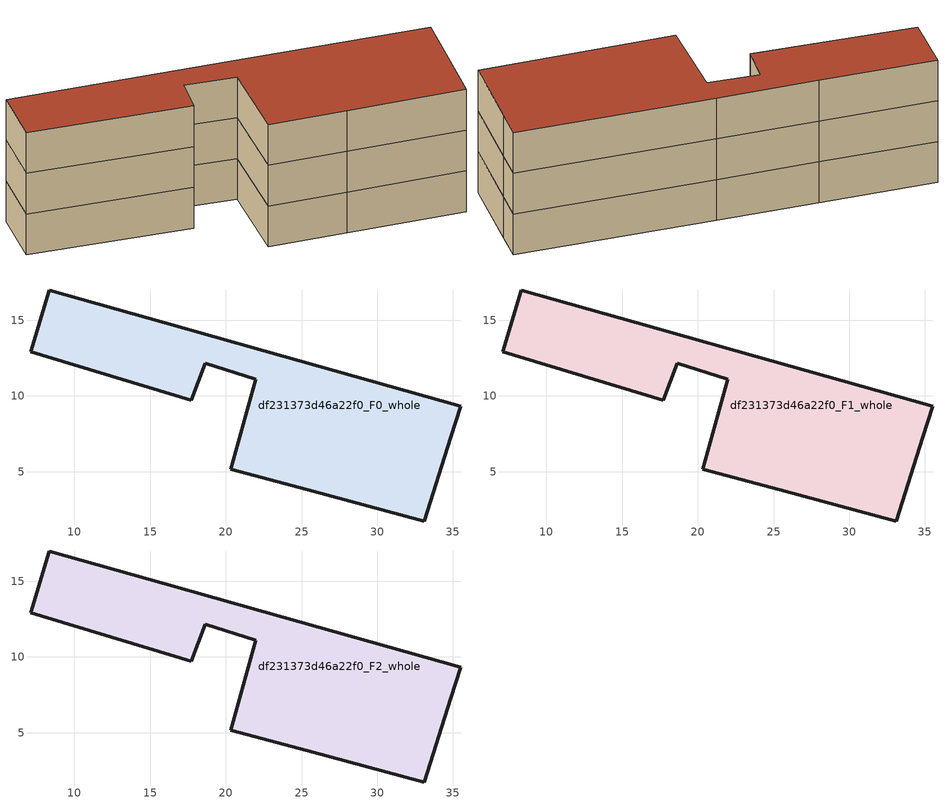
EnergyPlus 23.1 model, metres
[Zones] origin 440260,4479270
df231373d46a22f0_F0_whole
 floor ground (EU_floor_Construction): 35.52,9.31 34.86,7.25 33.09,1.74 25.41,3.79 20.32,5.16 21.97,11.09 18.63,12.14 17.72,9.71 7.11,12.91 8.34,16.99 15.96,14.83 22.52,12.99 z0
 wall outside (EU_wall_Construction): 33.09,1.74 34.86,7.25 35.52,9.31 22.52,12.99 15.96,14.83 8.34,16.99 7.11,12.91 17.72,9.71 18.63,12.14 21.97,11.09 20.32,5.16 25.41,3.79 33.09,1.74 z0:3
df231373d46a22f0_F1_whole
 floor to df231373d46a22f0_F0_whole (EU_floor_Construction): 35.52,9.31 34.86,7.25 33.09,1.74 25.41,3.79 20.32,5.16 21.97,11.09 18.63,12.14 17.72,9.71 7.11,12.91 8.34,16.99 15.96,14.83 22.52,12.99 z3
 wall outside (EU_wall_Construction): 33.09,1.74 34.86,7.25 35.52,9.31 22.52,12.99 15.96,14.83 8.34,16.99 7.11,12.91 17.72,9.71 18.63,12.14 21.97,11.09 20.32,5.16 25.41,3.79 33.09,1.74 z3:6
df231373d46a22f0_F2_whole
 floor to df231373d46a22f0_F1_whole (EU_floor_Construction): 35.52,9.31 34.86,7.25 33.09,1.74 25.41,3.79 20.32,5.16 21.97,11.09 18.63,12.14 17.72,9.71 7.11,12.91 8.34,16.99 15.96,14.83 22.52,12.99 z6
 wall outside (EU_wall_Construction): 33.09,1.74 34.86,7.25 35.52,9.31 22.52,12.99 15.96,14.83 8.34,16.99 7.11,12.91 17.72,9.71 18.63,12.14 21.97,11.09 20.32,5.16 25.41,3.79 33.09,1.74 z6:9
 roof outside (EU_roof_Construction): 33.09,1.74 34.86,7.25 35.52,9.31 22.52,12.99 15.96,14.83 8.34,16.99 7.11,12.91 17.72,9.71 18.63,12.14 21.97,11.09 20.32,5.16 25.41,3.79 z9
[Building]
EU S2 Campaign: North Axis=0; Terrain=City; Solar Distribution=FullExterior
[Site:Location]
Madrid: Latitude=40.5; Longitude=-3.5; Time Zone=1; Elevation=609
[SizingPeriod:WeatherFileDays]
AnnualSizingPeriod: Begin Month=1; Begin Day of Month=1; End Month=12; End Day of Month=31; Day of Week for Start Day=Monday; Use Weather File Daylight Saving Period=No; Use Weather File Rain and Snow Indicators=No
[MATERIAL]
EU_InternalMass_Material: Roughness=MediumRough; Thickness=0.1; Conductivity=1; Density=1800; Specific Heat=900; Thermal Absorptance=0.9; Solar Absorptance=0.7; Visible Absorptance=0.7
[MATERIAL:NOMASS] Roughness=MediumRough; Thermal Absorptance=0.9; Solar Absorptance=0.7; Visible Absorptance=0.7
Name | Thermal Resistance
EU_wall_NoMass | 0.609216
EU_roof_NoMass | 0.513268
EU_floor_NoMass | 0.568163
[CONSTRUCTION]
EU_wall_Construction: EU_wall_NoMass
EU_roof_Construction: EU_roof_NoMass
EU_floor_Construction: EU_floor_NoMass
EU_InternalMass_Construction: EU_InternalMass_Material
[ZONE] Type=1; Multiplier=1; Ceiling Height=autocalculate; Volume=489.24; Floor Area=autocalculate; Part of Total Floor Area=Yes
df231373d46a22f0_F0_whole; df231373d46a22f0_F1_whole; df231373d46a22f0_F2_whole
[INTERNALMASS] Construction=EU_InternalMass_Construction; Surface Area=163.08
Name | Zone or ZoneList
df231373d46a22f0_F0_whole_EU_InternalMass | df231373d46a22f0_F0_whole
df231373d46a22f0_F1_whole_EU_InternalMass | df231373d46a22f0_F1_whole
df231373d46a22f0_F2_whole_EU_InternalMass | df231373d46a22f0_F2_whole
[OTHEREQUIPMENT] Fuel Type=Electricity; Design Level Calculation Method=Watts/Area; Power per Zone Floor Area=1; Fraction Latent=0; Fraction Radiant=0; Fraction Lost=0; Carbon Dioxide Generation Rate=0; EndUse Subcategory=EU_Step8_InternalGains
Name | Zone or ZoneList or Space or SpaceList | Schedule
EU_Step8_InternalGain_df231373d46a22f0_F0_whole_f000 | df231373d46a22f0_F0_whole | EU_Step8_GainSchedule_df231373d46a22f0_F0_whole_f000
EU_Step8_InternalGain_df231373d46a22f0_F1_whole_f000 | df231373d46a22f0_F1_whole | EU_Step8_GainSchedule_df231373d46a22f0_F1_whole_f000
EU_Step8_InternalGain_df231373d46a22f0_F2_whole_f000 | df231373d46a22f0_F2_whole | EU_Step8_GainSchedule_df231373d46a22f0_F2_whole_f000
[ZONEVENTILATION:DESIGNFLOWRATE] Schedule=EU_AlwaysOn; Design Flow Rate Calculation Method=AirChanges/Hour; Air Changes per Hour=0.752966; Ventilation Type=Natural; Fan Pressure Rise=0; Fan Total Efficiency=1; Constant Term Coefficient=1; Temperature Term Coefficient=0; Velocity Term Coefficient=0; Velocity Squared Term Coefficient=0; Minimum Indoor Temperature=-100; Maximum Indoor Temperature=100; Delta Temperature=-100; Minimum Outdoor Temperature=-100; Maximum Outdoor Temperature=100; Maximum Wind Speed=40
Name | Zone or ZoneList or Space or SpaceList
EU_ConstantAir_df231373d46a22f0_F0_whole | df231373d46a22f0_F0_whole
EU_ConstantAir_df231373d46a22f0_F1_whole | df231373d46a22f0_F1_whole
EU_ConstantAir_df231373d46a22f0_F2_whole | df231373d46a22f0_F2_whole
[HVACTEMPLATE:THERMOSTAT] Constant Heating Setpoint=20; Constant Cooling Setpoint=50
EU_HeatOnly_df231373d46a22f0_F0_whole; EU_HeatOnly_df231373d46a22f0_F1_whole; EU_HeatOnly_df231373d46a22f0_F2_whole
[HVACTEMPLATE:ZONE:IDEALLOADSAIRSYSTEM] System Availability Schedule=EU_AlwaysOn; Maximum Heating Supply Air Temperature=50; Minimum Cooling Supply Air Temperature=13; Maximum Heating Supply Air Humidity Ratio=0.0156; Minimum Cooling Supply Air Humidity Ratio=0.0077; Heating Limit=NoLimit; Cooling Limit=NoLimit; Heating Availability Schedule=EU_AlwaysOn; Cooling Availability Schedule=EU_CoolingOff; Dehumidification Control Type=ConstantSensibleHeatRatio; Cooling Sensible Heat Ratio=0.7; Dehumidification Setpoint=60; Humidification Control Type=None; Humidification Setpoint=30; Outdoor Air Method=None; Outdoor Air Flow Rate per Person=0.00944; Outdoor Air Flow Rate per Zone Floor Area=0; Outdoor Air Flow Rate per Zone=0; Demand Controlled Ventilation Type=None; Outdoor Air Economizer Type=NoEconomizer; Heat Recovery Type=None; Sensible Heat Recovery Effectiveness=0.7; Latent Heat Recovery Effectiveness=0.65
Name | Template Thermostat
df231373d46a22f0_F0_whole | EU_HeatOnly_df231373d46a22f0_F0_whole
df231373d46a22f0_F1_whole | EU_HeatOnly_df231373d46a22f0_F1_whole
df231373d46a22f0_F2_whole | EU_HeatOnly_df231373d46a22f0_F2_whole
[SIZING:ZONE] Zone Cooling Design Supply Air Temperature Input Method=SupplyAirTemperature; Zone Cooling Design Supply Air Temperature=13; Zone Heating Design Supply Air Temperature Input Method=SupplyAirTemperature; Zone Heating Design Supply Air Temperature=50; Zone Cooling Design Supply Air Humidity Ratio=0.008; Zone Heating Design Supply Air Humidity Ratio=0.008; Cooling Design Air Flow Method=DesignDay; Cooling Design Air Flow Rate=0; Cooling Minimum Air Flow per Zone Floor Area=0.000762; Cooling Minimum Air Flow=0; Cooling Minimum Air Flow Fraction=0.2; Heating Design Air Flow Method=DesignDay; Heating Design Air Flow Rate=0; Heating Maximum Air Flow per Zone Floor Area=0.002032; Heating Maximum Air Flow=0.141576; Heating Maximum Air Flow Fraction=0.3; Account for Dedicated Outdoor Air System=No; Dedicated Outdoor Air System Control Strategy=NeutralSupplyAir; Dedicated Outdoor Air Low Setpoint Temperature for Design=autosize; Dedicated Outdoor Air High Setpoint Temperature for Design=autosize; Zone Load Sizing Method=Sensible Load Only No Latent Load; Zone Latent Cooling Design Supply Air Humidity Ratio Input Method=HumidityRatioDifference; Zone Cooling Design Supply Air Humidity Ratio Difference=0.005; Zone Latent Heating Design Supply Air Humidity Ratio Input Method=HumidityRatioDifference; Zone Humidification Design Supply Air Humidity Ratio Difference=0.005
df231373d46a22f0_F0_whole; df231373d46a22f0_F1_whole; df231373d46a22f0_F2_whole
[SCHEDULE:CONSTANT]
Name | Hourly Value
EU_AlwaysOn | 1
EU_CoolingOff | 0
[SCHEDULE:FILE] Column Number=1; Rows to Skip at Top=0; Number of Hours of Data=8760; Column Separator=Comma; Interpolate to Timestep=No; Minutes per Item=60; Adjust Schedule for Daylight Savings=Yes
Name | File
EU_Step8_GainSchedule_df231373d46a22f0_F0_whole_f000 | C:\Users\o_iseri\Desktop\OpenUBEM\openubem\outputs\eu_evidence\EU-11\ES-MAD-BERRUGUETE\idfs\df231373d46a22f0\df231373d46a22f0_F0_whole_f000_gain.csv
EU_Step8_GainSchedule_df231373d46a22f0_F1_whole_f000 | C:\Users\o_iseri\Desktop\OpenUBEM\openubem\outputs\eu_evidence\EU-11\ES-MAD-BERRUGUETE\idfs\df231373d46a22f0\df231373d46a22f0_F1_whole_f000_gain.csv
EU_Step8_GainSchedule_df231373d46a22f0_F2_whole_f000 | C:\Users\o_iseri\Desktop\OpenUBEM\openubem\outputs\eu_evidence\EU-11\ES-MAD-BERRUGUETE\idfs\df231373d46a22f0\df231373d46a22f0_F2_whole_f000_gain.csv
